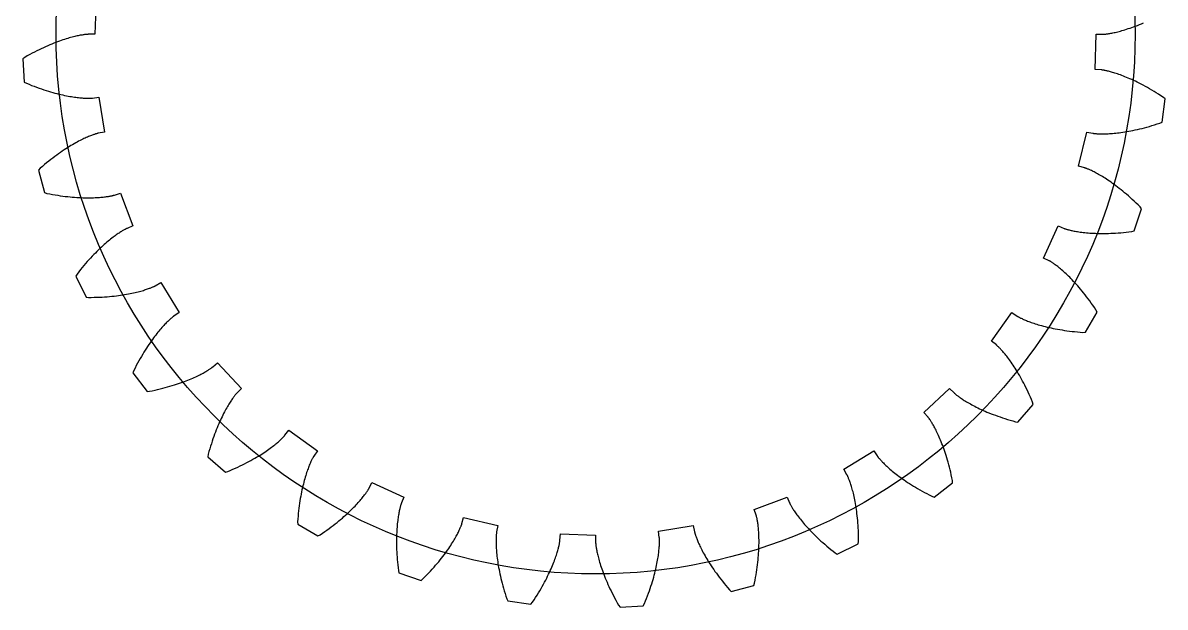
# Model space of a CAD drawing. Extents: x -20 to 20, y 140.3 to 180.3.
# Drawn here: x -19.97 to 19.86, y 140.33 to 160.7 of the extents above; entities that cross this region are included whole.
import ezdxf

# ---------------------------------------------------------------- set-up
doc = ezdxf.new("R2010")
doc.units = 0
doc.layers.get('0').update_dxf_attribs({"linetype": 'CONTINUOUS'})

msp = doc.modelspace()

# ---------------------------------------------------------------- linework, layer by layer
for points in [[(-17.419, 161.529), (-17.462, 160.302), (-17.683, 160.302), (-17.687, 160.302), (-17.694, 160.302), (-17.702, 160.301), (-17.713, 160.301), (-17.726, 160.3), (-17.741, 160.299), (-17.758, 160.297), (-17.777, 160.295), (-17.798, 160.293), (-17.821, 160.29), (-17.846, 160.287), (-17.874, 160.283), (-17.903, 160.278), (-17.934, 160.273), (-17.968, 160.267), (-18.003, 160.261), (-18.04, 160.253), (-18.08, 160.245), (-18.121, 160.236), (-18.164, 160.226), (-18.209, 160.214), (-18.256, 160.202), (-18.305, 160.189), (-18.356, 160.175), (-18.409, 160.159), (-18.463, 160.143), (-18.52, 160.125), (-18.578, 160.106), (-18.638, 160.085), (-18.7, 160.064), (-18.763, 160.041), (-18.828, 160.016), (-18.895, 159.99), (-18.963, 159.962), (-19.034, 159.933), (-19.105, 159.902), (-19.179, 159.87), (-19.254, 159.836), (-19.33, 159.8), (-19.408, 159.763), (-19.487, 159.724), (-19.568, 159.682), (-19.65, 159.64), (-19.734, 159.595), (-19.819, 159.548), (-19.905, 159.499), (-19.973, 159.449), (-19.921, 158.637), (-19.848, 158.596), (-19.756, 158.559), (-19.666, 158.523), (-19.578, 158.489), (-19.491, 158.457), (-19.405, 158.426), (-19.322, 158.397), (-19.24, 158.37), (-19.159, 158.344), (-19.081, 158.32), (-19.004, 158.297), (-18.929, 158.275), (-18.856, 158.255), (-18.784, 158.236), (-18.715, 158.219), (-18.647, 158.203), (-18.581, 158.188), (-18.517, 158.174), (-18.455, 158.161), (-18.395, 158.149), (-18.337, 158.139), (-18.281, 158.129), (-18.226, 158.121), (-18.174, 158.113), (-18.124, 158.106), (-18.076, 158.1), (-18.03, 158.094), (-17.985, 158.09), (-17.943, 158.086), (-17.903, 158.083), (-17.865, 158.08), (-17.829, 158.078), (-17.796, 158.076), (-17.764, 158.075), (-17.734, 158.074), (-17.707, 158.073), (-17.681, 158.073), (-17.658, 158.073), (-17.637, 158.074), (-17.617, 158.074), (-17.6, 158.075), (-17.586, 158.076), (-17.573, 158.076), (-17.562, 158.077), (-17.553, 158.078), (-17.547, 158.078), (-17.543, 158.079), (-17.324, 158.107), (-17.127, 156.895), (-17.343, 156.852), (-17.347, 156.851), (-17.354, 156.85), (-17.362, 156.848), (-17.372, 156.845), (-17.385, 156.842), (-17.399, 156.838), (-17.416, 156.833), (-17.434, 156.828), (-17.454, 156.821), (-17.476, 156.814), (-17.5, 156.806), (-17.526, 156.796), (-17.554, 156.786), (-17.584, 156.775), (-17.616, 156.763), (-17.649, 156.749), (-17.684, 156.735), (-17.721, 156.719), (-17.76, 156.702), (-17.8, 156.683), (-17.842, 156.664), (-17.886, 156.643), (-17.932, 156.62), (-17.979, 156.596), (-18.027, 156.571), (-18.078, 156.544), (-18.129, 156.515), (-18.183, 156.485), (-18.237, 156.454), (-18.294, 156.42), (-18.351, 156.385), (-18.41, 156.348), (-18.471, 156.31), (-18.533, 156.269), (-18.596, 156.227), (-18.66, 156.183), (-18.726, 156.137), (-18.793, 156.089), (-18.861, 156.039), (-18.93, 155.987), (-19, 155.933), (-19.071, 155.877), (-19.143, 155.819), (-19.217, 155.758), (-19.291, 155.696), (-19.366, 155.631), (-19.422, 155.569), (-19.214, 154.783), (-19.134, 154.757), (-19.037, 154.738), (-18.941, 154.72), (-18.848, 154.704), (-18.756, 154.69), (-18.666, 154.676), (-18.579, 154.664), (-18.493, 154.653), (-18.409, 154.644), (-18.327, 154.635), (-18.248, 154.628), (-18.17, 154.621), (-18.094, 154.616), (-18.02, 154.611), (-17.949, 154.608), (-17.879, 154.605), (-17.812, 154.603), (-17.746, 154.602), (-17.683, 154.602), (-17.622, 154.602), (-17.562, 154.603), (-17.505, 154.605), (-17.451, 154.607), (-17.398, 154.609), (-17.347, 154.612), (-17.299, 154.616), (-17.252, 154.619), (-17.208, 154.624), (-17.166, 154.628), (-17.126, 154.632), (-17.088, 154.637), (-17.053, 154.642), (-17.019, 154.647), (-16.988, 154.652), (-16.959, 154.657), (-16.932, 154.662), (-16.907, 154.667), (-16.884, 154.671), (-16.863, 154.676), (-16.844, 154.68), (-16.828, 154.684), (-16.813, 154.688), (-16.801, 154.691), (-16.79, 154.694), (-16.782, 154.696), (-16.776, 154.698), (-16.772, 154.699), (-16.563, 154.769), (-16.133, 153.62), (-16.337, 153.535), (-16.341, 153.533), (-16.347, 153.531), (-16.355, 153.527), (-16.364, 153.522), (-16.376, 153.517), (-16.389, 153.51), (-16.404, 153.502), (-16.421, 153.493), (-16.44, 153.483), (-16.46, 153.471), (-16.482, 153.459), (-16.506, 153.445), (-16.531, 153.429), (-16.558, 153.412), (-16.587, 153.394), (-16.617, 153.374), (-16.648, 153.353), (-16.681, 153.33), (-16.716, 153.306), (-16.752, 153.28), (-16.79, 153.253), (-16.828, 153.224), (-16.869, 153.193), (-16.91, 153.16), (-16.953, 153.126), (-16.997, 153.089), (-17.042, 153.051), (-17.089, 153.011), (-17.136, 152.97), (-17.185, 152.926), (-17.235, 152.88), (-17.285, 152.833), (-17.337, 152.783), (-17.39, 152.731), (-17.443, 152.677), (-17.498, 152.622), (-17.553, 152.564), (-17.61, 152.503), (-17.666, 152.441), (-17.724, 152.377), (-17.782, 152.31), (-17.841, 152.241), (-17.901, 152.17), (-17.961, 152.097), (-18.022, 152.021), (-18.083, 151.943), (-18.126, 151.871), (-17.768, 151.14), (-17.684, 151.13), (-17.585, 151.131), (-17.488, 151.132), (-17.394, 151.135), (-17.301, 151.138), (-17.21, 151.143), (-17.122, 151.148), (-17.036, 151.154), (-16.952, 151.161), (-16.87, 151.169), (-16.79, 151.177), (-16.712, 151.186), (-16.637, 151.195), (-16.564, 151.205), (-16.493, 151.216), (-16.424, 151.227), (-16.358, 151.238), (-16.293, 151.25), (-16.231, 151.262), (-16.171, 151.274), (-16.113, 151.286), (-16.058, 151.299), (-16.004, 151.312), (-15.953, 151.324), (-15.904, 151.337), (-15.857, 151.35), (-15.812, 151.363), (-15.77, 151.375), (-15.729, 151.388), (-15.691, 151.4), (-15.655, 151.412), (-15.621, 151.424), (-15.589, 151.435), (-15.559, 151.446), (-15.532, 151.457), (-15.506, 151.467), (-15.482, 151.477), (-15.461, 151.486), (-15.441, 151.494), (-15.424, 151.502), (-15.408, 151.509), (-15.395, 151.515), (-15.383, 151.521), (-15.374, 151.526), (-15.366, 151.53), (-15.36, 151.533), (-15.356, 151.535), (-15.165, 151.644), (-14.52, 150.601), (-14.703, 150.478), (-14.706, 150.476), (-14.712, 150.472), (-14.719, 150.467), (-14.727, 150.46), (-14.737, 150.452), (-14.749, 150.443), (-14.762, 150.432), (-14.777, 150.42), (-14.793, 150.407), (-14.811, 150.391), (-14.83, 150.375), (-14.851, 150.356), (-14.873, 150.336), (-14.896, 150.314), (-14.92, 150.291), (-14.946, 150.266), (-14.973, 150.239), (-15.001, 150.21), (-15.03, 150.179), (-15.06, 150.147), (-15.092, 150.113), (-15.124, 150.076), (-15.157, 150.038), (-15.192, 149.998), (-15.227, 149.956), (-15.263, 149.912), (-15.3, 149.866), (-15.338, 149.818), (-15.376, 149.767), (-15.416, 149.715), (-15.455, 149.66), (-15.496, 149.604), (-15.537, 149.545), (-15.579, 149.484), (-15.621, 149.421), (-15.663, 149.355), (-15.706, 149.288), (-15.75, 149.218), (-15.793, 149.146), (-15.837, 149.071), (-15.882, 148.995), (-15.926, 148.915), (-15.97, 148.834), (-16.015, 148.75), (-16.06, 148.664), (-16.104, 148.576), (-16.133, 148.497), (-15.639, 147.85), (-15.555, 147.857), (-15.458, 147.876), (-15.363, 147.897), (-15.271, 147.918), (-15.181, 147.939), (-15.093, 147.961), (-15.007, 147.984), (-14.924, 148.006), (-14.842, 148.03), (-14.764, 148.053), (-14.687, 148.077), (-14.613, 148.1), (-14.541, 148.124), (-14.471, 148.149), (-14.403, 148.173), (-14.338, 148.197), (-14.275, 148.221), (-14.214, 148.245), (-14.155, 148.269), (-14.099, 148.293), (-14.045, 148.316), (-13.993, 148.339), (-13.943, 148.362), (-13.895, 148.385), (-13.849, 148.407), (-13.806, 148.429), (-13.764, 148.45), (-13.725, 148.47), (-13.688, 148.491), (-13.653, 148.51), (-13.62, 148.529), (-13.589, 148.547), (-13.56, 148.564), (-13.533, 148.581), (-13.507, 148.597), (-13.484, 148.612), (-13.463, 148.626), (-13.444, 148.639), (-13.426, 148.651), (-13.411, 148.662), (-13.397, 148.672), (-13.385, 148.681), (-13.375, 148.689), (-13.366, 148.695), (-13.359, 148.701), (-13.354, 148.705), (-13.351, 148.708), (-13.184, 148.852), (-12.348, 147.954), (-12.504, 147.799), (-12.507, 147.795), (-12.511, 147.791), (-12.517, 147.784), (-12.524, 147.776), (-12.533, 147.767), (-12.542, 147.755), (-12.553, 147.742), (-12.565, 147.727), (-12.579, 147.711), (-12.593, 147.692), (-12.608, 147.672), (-12.625, 147.65), (-12.643, 147.626), (-12.661, 147.6), (-12.68, 147.573), (-12.701, 147.543), (-12.722, 147.511), (-12.744, 147.477), (-12.766, 147.442), (-12.79, 147.404), (-12.814, 147.364), (-12.839, 147.322), (-12.864, 147.278), (-12.89, 147.232), (-12.916, 147.184), (-12.943, 147.134), (-12.97, 147.081), (-12.998, 147.027), (-13.026, 146.97), (-13.054, 146.911), (-13.082, 146.85), (-13.111, 146.786), (-13.14, 146.721), (-13.169, 146.653), (-13.198, 146.582), (-13.227, 146.51), (-13.256, 146.435), (-13.285, 146.358), (-13.313, 146.279), (-13.342, 146.197), (-13.37, 146.113), (-13.398, 146.027), (-13.426, 145.939), (-13.454, 145.848), (-13.481, 145.755), (-13.507, 145.659), (-13.52, 145.576), (-12.909, 145.038), (-12.828, 145.061), (-12.737, 145.099), (-12.648, 145.138), (-12.561, 145.177), (-12.477, 145.215), (-12.395, 145.254), (-12.315, 145.293), (-12.238, 145.331), (-12.163, 145.37), (-12.09, 145.408), (-12.02, 145.446), (-11.951, 145.484), (-11.885, 145.522), (-11.822, 145.559), (-11.76, 145.596), (-11.701, 145.632), (-11.644, 145.668), (-11.589, 145.704), (-11.536, 145.738), (-11.485, 145.773), (-11.436, 145.806), (-11.39, 145.839), (-11.345, 145.872), (-11.303, 145.903), (-11.263, 145.934), (-11.224, 145.963), (-11.188, 145.992), (-11.153, 146.02), (-11.121, 146.047), (-11.09, 146.073), (-11.061, 146.098), (-11.034, 146.122), (-11.009, 146.145), (-10.986, 146.166), (-10.964, 146.187), (-10.945, 146.206), (-10.926, 146.224), (-10.91, 146.24), (-10.895, 146.256), (-10.882, 146.269), (-10.87, 146.282), (-10.86, 146.293), (-10.852, 146.303), (-10.845, 146.311), (-10.839, 146.317), (-10.835, 146.322), (-10.832, 146.326), (-10.697, 146.5), (-9.702, 145.783), (-9.824, 145.599), (-9.826, 145.596), (-9.83, 145.59), (-9.834, 145.583), (-9.84, 145.574), (-9.846, 145.562), (-9.853, 145.549), (-9.862, 145.534), (-9.871, 145.518), (-9.88, 145.499), (-9.891, 145.478), (-9.902, 145.455), (-9.914, 145.43), (-9.927, 145.403), (-9.94, 145.374), (-9.953, 145.343), (-9.967, 145.31), (-9.982, 145.275), (-9.997, 145.238), (-10.012, 145.198), (-10.028, 145.157), (-10.044, 145.113), (-10.06, 145.067), (-10.076, 145.019), (-10.092, 144.969), (-10.109, 144.917), (-10.125, 144.862), (-10.142, 144.805), (-10.158, 144.746), (-10.174, 144.685), (-10.191, 144.622), (-10.207, 144.556), (-10.222, 144.488), (-10.238, 144.418), (-10.253, 144.346), (-10.268, 144.271), (-10.282, 144.195), (-10.296, 144.116), (-10.309, 144.034), (-10.322, 143.951), (-10.334, 143.865), (-10.345, 143.778), (-10.356, 143.688), (-10.366, 143.595), (-10.375, 143.501), (-10.384, 143.404), (-10.391, 143.306), (-10.387, 143.222), (-9.683, 142.813), (-9.608, 142.851), (-9.526, 142.907), (-9.447, 142.962), (-9.369, 143.017), (-9.294, 143.071), (-9.221, 143.125), (-9.151, 143.178), (-9.082, 143.231), (-9.016, 143.284), (-8.952, 143.336), (-8.891, 143.387), (-8.831, 143.437), (-8.774, 143.487), (-8.718, 143.536), (-8.665, 143.584), (-8.614, 143.631), (-8.565, 143.678), (-8.518, 143.723), (-8.473, 143.768), (-8.43, 143.811), (-8.389, 143.854), (-8.349, 143.895), (-8.312, 143.935), (-8.277, 143.975), (-8.243, 144.012), (-8.211, 144.049), (-8.181, 144.085), (-8.153, 144.119), (-8.126, 144.152), (-8.101, 144.183), (-8.078, 144.213), (-8.056, 144.242), (-8.036, 144.269), (-8.017, 144.295), (-8, 144.319), (-7.984, 144.341), (-7.97, 144.363), (-7.957, 144.382), (-7.945, 144.4), (-7.935, 144.416), (-7.926, 144.431), (-7.919, 144.443), (-7.912, 144.454), (-7.907, 144.464), (-7.903, 144.471), (-7.9, 144.477), (-7.897, 144.481), (-7.799, 144.678), (-6.683, 144.169), (-6.767, 143.965), (-6.768, 143.961), (-6.771, 143.955), (-6.774, 143.947), (-6.777, 143.937), (-6.781, 143.925), (-6.786, 143.911), (-6.791, 143.894), (-6.797, 143.876), (-6.803, 143.856), (-6.809, 143.833), (-6.815, 143.808), (-6.822, 143.782), (-6.829, 143.753), (-6.836, 143.722), (-6.844, 143.689), (-6.851, 143.654), (-6.858, 143.616), (-6.866, 143.577), (-6.873, 143.535), (-6.88, 143.491), (-6.887, 143.445), (-6.894, 143.397), (-6.901, 143.347), (-6.907, 143.295), (-6.913, 143.24), (-6.918, 143.183), (-6.923, 143.124), (-6.928, 143.063), (-6.932, 143), (-6.936, 142.935), (-6.939, 142.867), (-6.941, 142.798), (-6.942, 142.726), (-6.943, 142.652), (-6.943, 142.576), (-6.942, 142.498), (-6.94, 142.418), (-6.937, 142.336), (-6.933, 142.252), (-6.929, 142.165), (-6.923, 142.077), (-6.916, 141.986), (-6.908, 141.894), (-6.898, 141.8), (-6.888, 141.703), (-6.876, 141.605), (-6.855, 141.524), (-6.085, 141.26), (-6.019, 141.312), (-5.95, 141.382), (-5.882, 141.452), (-5.817, 141.521), (-5.754, 141.589), (-5.693, 141.656), (-5.634, 141.722), (-5.577, 141.788), (-5.523, 141.852), (-5.47, 141.915), (-5.42, 141.977), (-5.371, 142.038), (-5.324, 142.098), (-5.28, 142.157), (-5.237, 142.215), (-5.196, 142.271), (-5.157, 142.326), (-5.12, 142.38), (-5.084, 142.433), (-5.051, 142.484), (-5.019, 142.533), (-4.988, 142.582), (-4.959, 142.628), (-4.932, 142.674), (-4.907, 142.717), (-4.883, 142.76), (-4.86, 142.8), (-4.839, 142.839), (-4.819, 142.877), (-4.801, 142.912), (-4.784, 142.946), (-4.768, 142.979), (-4.753, 143.009), (-4.74, 143.038), (-4.728, 143.065), (-4.717, 143.091), (-4.707, 143.114), (-4.698, 143.136), (-4.69, 143.155), (-4.684, 143.173), (-4.678, 143.189), (-4.673, 143.203), (-4.668, 143.215), (-4.665, 143.226), (-4.662, 143.234), (-4.66, 143.24), (-4.659, 143.244), (-4.601, 143.457), (-3.407, 143.175), (-3.45, 142.959), (-3.45, 142.955), (-3.452, 142.948), (-3.453, 142.94), (-3.454, 142.929), (-3.456, 142.916), (-3.458, 142.902), (-3.46, 142.885), (-3.461, 142.866), (-3.463, 142.844), (-3.465, 142.821), (-3.467, 142.796), (-3.468, 142.768), (-3.469, 142.739), (-3.47, 142.707), (-3.471, 142.673), (-3.471, 142.637), (-3.471, 142.599), (-3.471, 142.559), (-3.47, 142.517), (-3.468, 142.472), (-3.466, 142.426), (-3.464, 142.377), (-3.46, 142.327), (-3.456, 142.274), (-3.451, 142.219), (-3.446, 142.163), (-3.439, 142.104), (-3.432, 142.043), (-3.423, 141.98), (-3.414, 141.915), (-3.404, 141.849), (-3.392, 141.78), (-3.38, 141.709), (-3.366, 141.637), (-3.351, 141.562), (-3.335, 141.486), (-3.318, 141.408), (-3.299, 141.328), (-3.279, 141.246), (-3.257, 141.162), (-3.234, 141.077), (-3.21, 140.989), (-3.184, 140.9), (-3.156, 140.809), (-3.127, 140.717), (-3.096, 140.623), (-3.06, 140.547), (-2.253, 140.439), (-2.199, 140.503), (-2.144, 140.585), (-2.092, 140.667), (-2.041, 140.747), (-1.992, 140.826), (-1.946, 140.904), (-1.901, 140.98), (-1.858, 141.055), (-1.817, 141.129), (-1.778, 141.201), (-1.74, 141.272), (-1.705, 141.342), (-1.671, 141.409), (-1.638, 141.476), (-1.608, 141.541), (-1.579, 141.604), (-1.551, 141.666), (-1.525, 141.726), (-1.5, 141.784), (-1.477, 141.841), (-1.456, 141.896), (-1.435, 141.949), (-1.416, 142), (-1.398, 142.05), (-1.382, 142.098), (-1.366, 142.144), (-1.352, 142.188), (-1.339, 142.231), (-1.327, 142.271), (-1.316, 142.31), (-1.306, 142.347), (-1.297, 142.381), (-1.288, 142.414), (-1.281, 142.445), (-1.274, 142.474), (-1.268, 142.501), (-1.263, 142.526), (-1.259, 142.549), (-1.255, 142.57), (-1.252, 142.589), (-1.249, 142.605), (-1.247, 142.62), (-1.245, 142.633), (-1.244, 142.644), (-1.243, 142.652), (-1.242, 142.659), (-1.242, 142.663), (-1.226, 142.883), (0, 142.84), (0, 142.619), (0, 142.615), (0, 142.608), (0.001, 142.6), (0.001, 142.589), (0.002, 142.576), (0.003, 142.561), (0.005, 142.544), (0.007, 142.525), (0.009, 142.504), (0.012, 142.481), (0.015, 142.456), (0.019, 142.429), (0.024, 142.399), (0.029, 142.368), (0.035, 142.335), (0.042, 142.299), (0.049, 142.262), (0.057, 142.223), (0.067, 142.181), (0.077, 142.138), (0.088, 142.093), (0.1, 142.046), (0.113, 141.997), (0.127, 141.946), (0.143, 141.893), (0.159, 141.839), (0.177, 141.782), (0.196, 141.724), (0.217, 141.664), (0.239, 141.603), (0.262, 141.539), (0.286, 141.474), (0.312, 141.407), (0.34, 141.339), (0.369, 141.269), (0.4, 141.197), (0.432, 141.124), (0.466, 141.049), (0.502, 140.972), (0.539, 140.894), (0.579, 140.815), (0.62, 140.734), (0.663, 140.652), (0.708, 140.568), (0.754, 140.483), (0.803, 140.397), (0.853, 140.33), (1.665, 140.381), (1.706, 140.454), (1.744, 140.546), (1.779, 140.636), (1.813, 140.725), (1.846, 140.812), (1.876, 140.897), (1.905, 140.981), (1.932, 141.063), (1.958, 141.143), (1.983, 141.221), (2.006, 141.298), (2.027, 141.373), (2.047, 141.447), (2.066, 141.518), (2.083, 141.588), (2.1, 141.655), (2.115, 141.721), (2.128, 141.785), (2.141, 141.847), (2.153, 141.907), (2.163, 141.965), (2.173, 142.022), (2.182, 142.076), (2.189, 142.128), (2.196, 142.178), (2.202, 142.226), (2.208, 142.273), (2.212, 142.317), (2.216, 142.359), (2.22, 142.399), (2.222, 142.437), (2.225, 142.473), (2.226, 142.507), (2.227, 142.538), (2.228, 142.568), (2.229, 142.596), (2.229, 142.621), (2.229, 142.644), (2.228, 142.666), (2.228, 142.685), (2.227, 142.702), (2.227, 142.717), (2.226, 142.73), (2.225, 142.74), (2.224, 142.749), (2.224, 142.755), (2.223, 142.76), (2.196, 142.978), (3.407, 143.175), (3.45, 142.959), (3.451, 142.955), (3.452, 142.949), (3.454, 142.94), (3.457, 142.93), (3.46, 142.917), (3.464, 142.903), (3.469, 142.887), (3.475, 142.868), (3.481, 142.848), (3.488, 142.826), (3.497, 142.802), (3.506, 142.776), (3.516, 142.748), (3.527, 142.718), (3.54, 142.687), (3.553, 142.653), (3.568, 142.618), (3.583, 142.581), (3.6, 142.542), (3.619, 142.502), (3.639, 142.46), (3.66, 142.416), (3.682, 142.371), (3.706, 142.324), (3.731, 142.275), (3.758, 142.225), (3.787, 142.173), (3.817, 142.12), (3.849, 142.065), (3.882, 142.009), (3.917, 141.951), (3.954, 141.892), (3.993, 141.831), (4.033, 141.769), (4.075, 141.706), (4.119, 141.642), (4.165, 141.576), (4.213, 141.51), (4.263, 141.442), (4.315, 141.373), (4.369, 141.302), (4.425, 141.231), (4.484, 141.159), (4.544, 141.085), (4.606, 141.011), (4.671, 140.936), (4.733, 140.88), (5.52, 141.089), (5.546, 141.168), (5.564, 141.266), (5.582, 141.361), (5.598, 141.454), (5.612, 141.546), (5.626, 141.636), (5.638, 141.723), (5.649, 141.809), (5.658, 141.893), (5.667, 141.975), (5.674, 142.055), (5.681, 142.132), (5.686, 142.208), (5.691, 142.282), (5.694, 142.354), (5.697, 142.423), (5.699, 142.491), (5.7, 142.556), (5.7, 142.619), (5.7, 142.681), (5.699, 142.74), (5.698, 142.797), (5.696, 142.852), (5.693, 142.904), (5.69, 142.955), (5.687, 143.003), (5.683, 143.05), (5.679, 143.094), (5.674, 143.136), (5.67, 143.176), (5.665, 143.214), (5.66, 143.249), (5.655, 143.283), (5.65, 143.314), (5.645, 143.343), (5.64, 143.371), (5.635, 143.396), (5.631, 143.418), (5.626, 143.439), (5.622, 143.458), (5.618, 143.475), (5.615, 143.489), (5.611, 143.501), (5.608, 143.512), (5.606, 143.52), (5.604, 143.526), (5.603, 143.531), (5.533, 143.74), (6.683, 144.169), (6.767, 143.965), (6.769, 143.961), (6.771, 143.955), (6.775, 143.948), (6.78, 143.938), (6.785, 143.926), (6.792, 143.913), (6.8, 143.898), (6.809, 143.881), (6.819, 143.863), (6.831, 143.842), (6.844, 143.82), (6.858, 143.796), (6.873, 143.771), (6.89, 143.744), (6.908, 143.716), (6.928, 143.686), (6.949, 143.654), (6.972, 143.621), (6.996, 143.586), (7.022, 143.55), (7.049, 143.513), (7.079, 143.474), (7.11, 143.434), (7.142, 143.392), (7.177, 143.349), (7.213, 143.305), (7.251, 143.26), (7.291, 143.214), (7.333, 143.166), (7.376, 143.117), (7.422, 143.068), (7.47, 143.017), (7.519, 142.965), (7.571, 142.912), (7.625, 142.859), (7.681, 142.804), (7.739, 142.749), (7.799, 142.693), (7.861, 142.636), (7.925, 142.578), (7.992, 142.52), (8.061, 142.461), (8.132, 142.401), (8.206, 142.341), (8.281, 142.281), (8.359, 142.219), (8.431, 142.176), (9.162, 142.535), (9.172, 142.618), (9.171, 142.717), (9.17, 142.814), (9.167, 142.909), (9.164, 143.001), (9.159, 143.092), (9.154, 143.18), (9.148, 143.267), (9.141, 143.351), (9.134, 143.433), (9.125, 143.512), (9.116, 143.59), (9.107, 143.665), (9.097, 143.738), (9.087, 143.809), (9.076, 143.878), (9.064, 143.945), (9.053, 144.009), (9.041, 144.071), (9.028, 144.131), (9.016, 144.189), (9.003, 144.245), (8.991, 144.298), (8.978, 144.349), (8.965, 144.398), (8.952, 144.445), (8.939, 144.49), (8.927, 144.532), (8.914, 144.573), (8.902, 144.611), (8.89, 144.647), (8.878, 144.681), (8.867, 144.713), (8.856, 144.743), (8.845, 144.771), (8.835, 144.796), (8.826, 144.82), (8.816, 144.841), (8.808, 144.861), (8.8, 144.878), (8.793, 144.894), (8.787, 144.907), (8.781, 144.919), (8.776, 144.929), (8.772, 144.936), (8.769, 144.942), (8.767, 144.946), (8.658, 145.137), (9.702, 145.783), (9.824, 145.6), (9.827, 145.596), (9.83, 145.591), (9.836, 145.584), (9.842, 145.575), (9.85, 145.565), (9.859, 145.553), (9.87, 145.54), (9.882, 145.525), (9.896, 145.509), (9.911, 145.491), (9.928, 145.472), (9.946, 145.452), (9.966, 145.43), (9.988, 145.406), (10.011, 145.382), (10.036, 145.356), (10.063, 145.329), (10.092, 145.301), (10.123, 145.272), (10.155, 145.242), (10.189, 145.211), (10.226, 145.178), (10.264, 145.145), (10.304, 145.11), (10.346, 145.075), (10.39, 145.039), (10.436, 145.002), (10.485, 144.964), (10.535, 144.926), (10.587, 144.887), (10.642, 144.847), (10.698, 144.806), (10.757, 144.765), (10.818, 144.724), (10.881, 144.681), (10.947, 144.639), (11.014, 144.596), (11.084, 144.553), (11.157, 144.509), (11.231, 144.465), (11.308, 144.421), (11.387, 144.376), (11.468, 144.332), (11.552, 144.287), (11.638, 144.242), (11.726, 144.198), (11.805, 144.169), (12.452, 144.663), (12.446, 144.747), (12.426, 144.844), (12.405, 144.939), (12.384, 145.031), (12.363, 145.122), (12.341, 145.21), (12.319, 145.295), (12.296, 145.379), (12.273, 145.46), (12.249, 145.539), (12.226, 145.615), (12.202, 145.69), (12.178, 145.762), (12.154, 145.831), (12.13, 145.899), (12.105, 145.964), (12.081, 146.027), (12.057, 146.088), (12.033, 146.147), (12.01, 146.203), (11.986, 146.258), (11.963, 146.31), (11.94, 146.36), (11.918, 146.407), (11.895, 146.453), (11.874, 146.496), (11.852, 146.538), (11.832, 146.577), (11.812, 146.614), (11.792, 146.649), (11.773, 146.682), (11.755, 146.713), (11.738, 146.743), (11.721, 146.77), (11.705, 146.795), (11.69, 146.818), (11.676, 146.839), (11.663, 146.859), (11.651, 146.876), (11.64, 146.892), (11.63, 146.905), (11.621, 146.917), (11.614, 146.928), (11.607, 146.936), (11.602, 146.943), (11.598, 146.948), (11.595, 146.951), (11.45, 147.118), (12.348, 147.954), (12.504, 147.799), (12.507, 147.796), (12.512, 147.791), (12.518, 147.785), (12.526, 147.778), (12.536, 147.77), (12.547, 147.76), (12.56, 147.749), (12.575, 147.737), (12.591, 147.724), (12.61, 147.709), (12.63, 147.694), (12.652, 147.677), (12.676, 147.66), (12.702, 147.641), (12.73, 147.622), (12.759, 147.602), (12.791, 147.58), (12.825, 147.559), (12.86, 147.536), (12.898, 147.512), (12.938, 147.488), (12.98, 147.464), (13.024, 147.438), (13.07, 147.413), (13.118, 147.386), (13.168, 147.359), (13.221, 147.332), (13.275, 147.304), (13.332, 147.277), (13.391, 147.248), (13.452, 147.22), (13.516, 147.191), (13.582, 147.162), (13.65, 147.133), (13.72, 147.104), (13.792, 147.075), (13.867, 147.046), (13.944, 147.018), (14.023, 146.989), (14.105, 146.96), (14.189, 146.932), (14.275, 146.904), (14.363, 146.876), (14.454, 146.849), (14.547, 146.821), (14.643, 146.795), (14.726, 146.783), (15.264, 147.393), (15.241, 147.474), (15.203, 147.565), (15.164, 147.654), (15.126, 147.741), (15.087, 147.825), (15.048, 147.907), (15.01, 147.987), (14.971, 148.064), (14.932, 148.139), (14.894, 148.212), (14.856, 148.283), (14.818, 148.351), (14.78, 148.417), (14.743, 148.481), (14.706, 148.542), (14.67, 148.601), (14.634, 148.659), (14.599, 148.714), (14.564, 148.766), (14.529, 148.817), (14.496, 148.866), (14.463, 148.912), (14.431, 148.957), (14.399, 148.999), (14.369, 149.04), (14.339, 149.078), (14.31, 149.115), (14.282, 149.149), (14.255, 149.182), (14.229, 149.212), (14.204, 149.241), (14.18, 149.268), (14.158, 149.293), (14.136, 149.316), (14.116, 149.338), (14.096, 149.358), (14.079, 149.376), (14.062, 149.392), (14.047, 149.407), (14.033, 149.42), (14.02, 149.432), (14.009, 149.442), (14, 149.45), (13.992, 149.457), (13.985, 149.463), (13.98, 149.467), (13.977, 149.47), (13.802, 149.605), (14.52, 150.601), (14.703, 150.478), (14.706, 150.476), (14.712, 150.472), (14.719, 150.468), (14.729, 150.462), (14.74, 150.456), (14.753, 150.449), (14.768, 150.441), (14.785, 150.432), (14.804, 150.422), (14.824, 150.411), (14.847, 150.4), (14.872, 150.388), (14.899, 150.376), (14.928, 150.363), (14.959, 150.349), (14.992, 150.335), (15.027, 150.32), (15.065, 150.305), (15.104, 150.29), (15.146, 150.275), (15.189, 150.259), (15.235, 150.243), (15.283, 150.226), (15.333, 150.21), (15.386, 150.194), (15.44, 150.177), (15.497, 150.161), (15.556, 150.144), (15.617, 150.128), (15.681, 150.112), (15.746, 150.096), (15.814, 150.08), (15.884, 150.064), (15.956, 150.049), (16.031, 150.035), (16.108, 150.02), (16.187, 150.007), (16.268, 149.993), (16.351, 149.98), (16.437, 149.968), (16.525, 149.957), (16.615, 149.946), (16.707, 149.936), (16.801, 149.927), (16.898, 149.919), (16.997, 149.911), (17.08, 149.915), (17.489, 150.619), (17.451, 150.694), (17.396, 150.776), (17.34, 150.856), (17.286, 150.933), (17.231, 151.008), (17.177, 151.081), (17.124, 151.152), (17.071, 151.22), (17.018, 151.286), (16.967, 151.35), (16.915, 151.412), (16.865, 151.471), (16.815, 151.529), (16.766, 151.584), (16.718, 151.637), (16.671, 151.688), (16.624, 151.737), (16.579, 151.784), (16.534, 151.829), (16.491, 151.872), (16.448, 151.914), (16.407, 151.953), (16.367, 151.99), (16.328, 152.026), (16.29, 152.059), (16.253, 152.091), (16.218, 152.121), (16.184, 152.15), (16.151, 152.176), (16.119, 152.201), (16.089, 152.225), (16.061, 152.246), (16.033, 152.267), (16.008, 152.285), (15.983, 152.302), (15.961, 152.318), (15.94, 152.332), (15.92, 152.345), (15.902, 152.357), (15.886, 152.367), (15.872, 152.376), (15.859, 152.384), (15.848, 152.39), (15.838, 152.395), (15.831, 152.4), (15.825, 152.403), (15.821, 152.405), (15.624, 152.503), (16.133, 153.62), (16.337, 153.535), (16.341, 153.534), (16.347, 153.531), (16.355, 153.529), (16.365, 153.525), (16.377, 153.521), (16.392, 153.516), (16.408, 153.511), (16.426, 153.506), (16.447, 153.5), (16.469, 153.493), (16.494, 153.487), (16.52, 153.48), (16.549, 153.473), (16.58, 153.466), (16.613, 153.459), (16.648, 153.451), (16.686, 153.444), (16.725, 153.436), (16.767, 153.429), (16.811, 153.422), (16.857, 153.415), (16.905, 153.408), (16.955, 153.402), (17.008, 153.395), (17.062, 153.389), (17.119, 153.384), (17.178, 153.379), (17.239, 153.374), (17.302, 153.37), (17.367, 153.367), (17.435, 153.364), (17.504, 153.362), (17.576, 153.36), (17.65, 153.359), (17.726, 153.359), (17.804, 153.36), (17.884, 153.362), (17.966, 153.365), (18.051, 153.369), (18.137, 153.374), (18.225, 153.379), (18.316, 153.386), (18.408, 153.395), (18.503, 153.404), (18.599, 153.415), (18.697, 153.427), (18.779, 153.447), (19.042, 154.217), (18.99, 154.283), (18.92, 154.353), (18.85, 154.42), (18.781, 154.485), (18.713, 154.548), (18.646, 154.609), (18.58, 154.668), (18.515, 154.725), (18.45, 154.779), (18.387, 154.832), (18.325, 154.883), (18.264, 154.931), (18.204, 154.978), (18.145, 155.022), (18.087, 155.065), (18.031, 155.106), (17.976, 155.145), (17.922, 155.182), (17.87, 155.218), (17.819, 155.252), (17.769, 155.284), (17.721, 155.314), (17.674, 155.343), (17.629, 155.37), (17.585, 155.396), (17.543, 155.42), (17.502, 155.442), (17.463, 155.463), (17.426, 155.483), (17.39, 155.502), (17.356, 155.519), (17.324, 155.534), (17.293, 155.549), (17.264, 155.562), (17.237, 155.574), (17.212, 155.585), (17.188, 155.595), (17.167, 155.604), (17.147, 155.612), (17.129, 155.619), (17.113, 155.625), (17.099, 155.63), (17.087, 155.634), (17.077, 155.637), (17.068, 155.64), (17.062, 155.642), (17.058, 155.643), (16.845, 155.701), (17.127, 156.895), (17.343, 156.852), (17.347, 156.852), (17.354, 156.851), (17.362, 156.849), (17.373, 156.848), (17.386, 156.846), (17.401, 156.844), (17.418, 156.843), (17.437, 156.841), (17.458, 156.839), (17.481, 156.837), (17.506, 156.836), (17.534, 156.834), (17.564, 156.833), (17.595, 156.832), (17.629, 156.831), (17.665, 156.831), (17.703, 156.831), (17.743, 156.831), (17.786, 156.832), (17.83, 156.834), (17.877, 156.836), (17.925, 156.839), (17.976, 156.842), (18.028, 156.846), (18.083, 156.851), (18.14, 156.857), (18.198, 156.863), (18.259, 156.87), (18.322, 156.879), (18.387, 156.888), (18.453, 156.898), (18.522, 156.91), (18.593, 156.922), (18.665, 156.936), (18.74, 156.951), (18.816, 156.967), (18.894, 156.985), (18.975, 157.003), (19.056, 157.023), (19.14, 157.045), (19.226, 157.068), (19.313, 157.093), (19.402, 157.119), (19.493, 157.146), (19.585, 157.176), (19.679, 157.206), (19.755, 157.242), (19.863, 158.049), (19.8, 158.103), (19.717, 158.158), (19.636, 158.211), (19.555, 158.261), (19.476, 158.31), (19.398, 158.356), (19.322, 158.401), (19.247, 158.444), (19.173, 158.485), (19.101, 158.524), (19.03, 158.562), (18.961, 158.597), (18.893, 158.631), (18.826, 158.664), (18.762, 158.694), (18.698, 158.724), (18.637, 158.751), (18.577, 158.777), (18.518, 158.802), (18.462, 158.825), (18.407, 158.847), (18.353, 158.867), (18.302, 158.886), (18.252, 158.904), (18.204, 158.921), (18.158, 158.936), (18.114, 158.95), (18.071, 158.963), (18.031, 158.975), (17.992, 158.986), (17.956, 158.997), (17.921, 159.006), (17.888, 159.014), (17.857, 159.021), (17.828, 159.028), (17.801, 159.034), (17.776, 159.039), (17.753, 159.043), (17.732, 159.047), (17.714, 159.05), (17.697, 159.053), (17.682, 159.055), (17.669, 159.057), (17.659, 159.058), (17.65, 159.059), (17.644, 159.06), (17.639, 159.06), (17.419, 159.076), (17.462, 160.302)], [(17.462, 160.302), (17.683, 160.302), (17.687, 160.302), (17.694, 160.303), (17.702, 160.303), (17.713, 160.304), (17.726, 160.304), (17.741, 160.306), (17.758, 160.307), (17.777, 160.309), (17.798, 160.311), (17.821, 160.314), (17.846, 160.317), (17.874, 160.321), (17.903, 160.326), (17.934, 160.331), (17.968, 160.337), (18.003, 160.344), (18.04, 160.351), (18.08, 160.36), (18.121, 160.369), (18.164, 160.379), (18.209, 160.39), (18.256, 160.402), (18.305, 160.415), (18.356, 160.43), (18.409, 160.445), (18.463, 160.462), (18.52, 160.479), (18.578, 160.499), (18.638, 160.519), (18.7, 160.541), (18.763, 160.564), (18.828, 160.589), (18.895, 160.615), (18.963, 160.642), (19.034, 160.671), (19.105, 160.702)]]:
    msp.add_lwpolyline(points)
at = {"color": 1}
msp.add_lwpolyline([(18.815, 160.302), (18.815, 160.302)], dxfattribs=at)
at = {"linetype": 'Continuous'}
msp.add_circle((0, 160.302), 18.815, dxfattribs=at)

doc.saveas('drawing.dxf')
